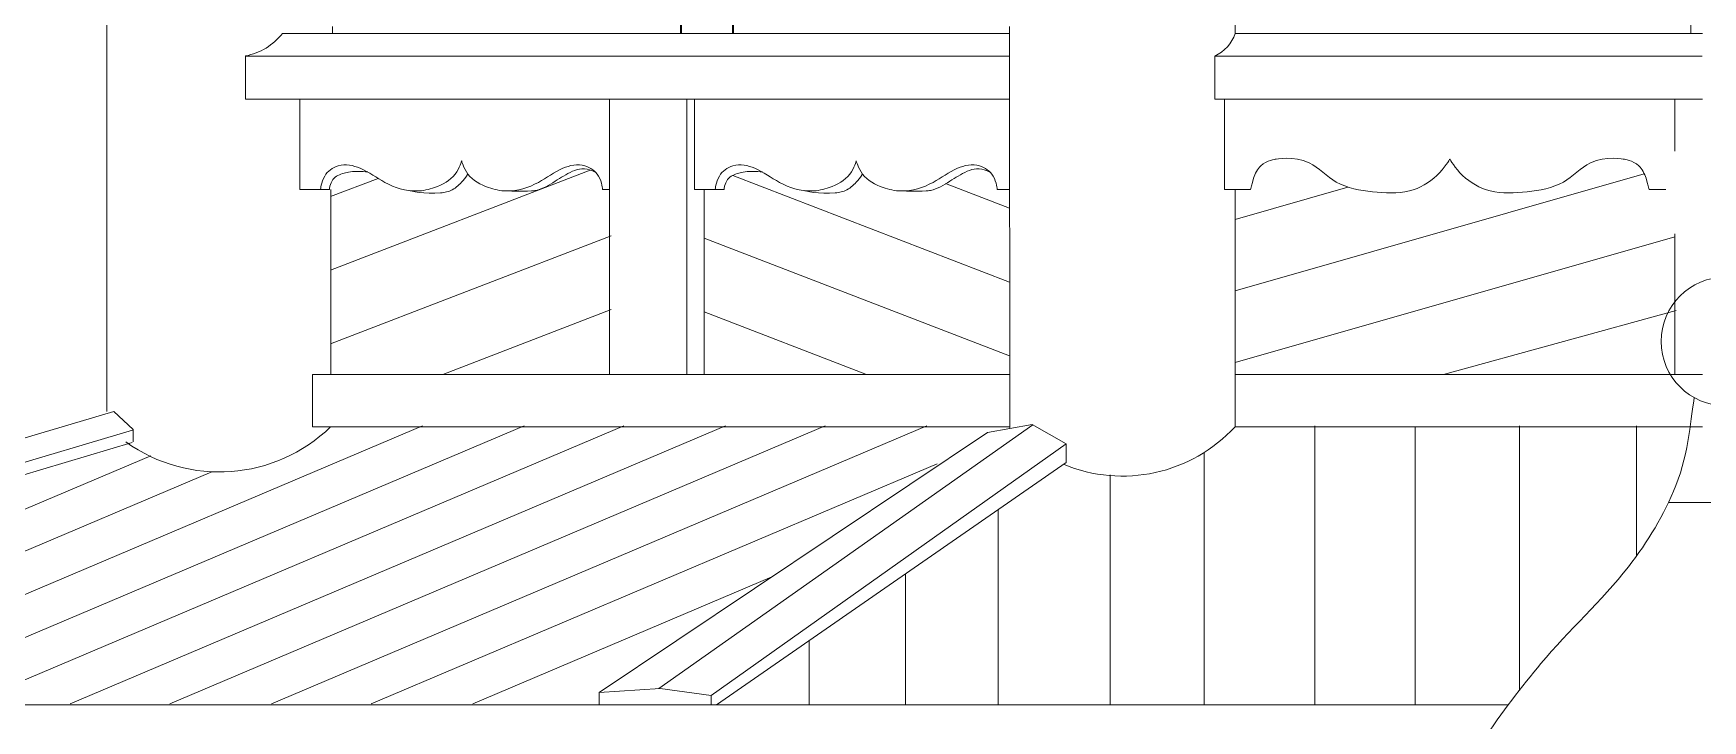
# Model space of a CAD drawing. Header units: millimetres. Extents: x 2399 to 111977, y 1313 to 59551.
# Drawn here: x 12957 to 15500, y 43652 to 44698 of the extents above; entities that cross this region are included whole.
import ezdxf

# ---------------------------------------------------------------- set-up
doc = ezdxf.new("R2010")
doc.units = ezdxf.units.MM
doc.layers.add('detail1', color=7, linetype='Continuous', lineweight=35)
doc.layers.add('main line', color=7, linetype='Continuous', lineweight=13)

msp = doc.modelspace()

# ---------------------------------------------------------------- linework, layer by layer
at = {"layer": 'detail1', "color": 7, "linetype": 'Continuous', "lineweight": 35}
for p, q in [((13943.6563, 46119.5093), (13943.6563, 44698.128)), ((14022.5293, 46098.5704), (14022.5293, 44698.128))]:
    msp.add_line(p, q, dxfattribs=at)
at = {"layer": 'main line', "color": 7, "linetype": 'Continuous', "lineweight": 13}
for p, q in [((13943.6563, 46119.5093), (13943.6563, 44698.128)), ((15481.8957, 46120.5498), (15481.8957, 44698.128)), ((14022.5293, 46098.5704), (14022.5293, 44698.128)), ((13069.0753, 44122.3986), (13069.0753, 44712.0312)), ((13336.7972, 44698.128), (14444.3306, 44698.128)), ((13412.9203, 44708.4628), (13412.9203, 44698.128)), ((14444.6861, 44096.4456), (14444.3306, 44708.4628)), ((14787.7636, 44698.128), (14787.7636, 44717.7255)), ((14787.7636, 44698.128), (15499.3883, 44698.128)), ((13280.2881, 44598.128), (13280.2881, 44663.8403)), ((14444.3306, 44663.54), (13280.2881, 44663.54)), ((14756.7876, 44598.128), (14756.7876, 44663.54)), ((14756.7876, 44663.54), (15499.1171, 44663.54)), ((13280.2881, 44598.128), (14444.3306, 44598.128)), ((13363.4644, 44598.128), (13363.4644, 44460.2853)), ((13363.4644, 44598.128), (13363.4644, 44460.2853)), ((13363.4644, 44598.128), (13363.4644, 44460.2853)), ((13835.1143, 44598.128), (13835.1143, 44178.6851)), ((13952.4736, 44598.128), (13952.4736, 44178.6851)), ((13964.5547, 44460.2853), (13964.5547, 44598.128)), ((14756.7876, 44598.128), (15499.3883, 44598.128)), ((14771.5421, 44598.128), (14771.5421, 44460.2853)), ((15457.2566, 44598.128), (15457.2566, 44518.6945)), ((13410.1415, 44337.4107), (13805.1942, 44489.5782)), ((13410.1415, 44449.7284), (13482.7127, 44476.9967)), ((14444.3306, 44319.4315), (14022.4962, 44481.9148)), ((14444.3306, 44431.7491), (14346.6342, 44469.3801)), ((14787.7636, 44305.8656), (15410.9398, 44484.1714)), ((13363.4644, 44460.2853), (13408.3362, 44460.2853)), ((13410.611, 44178.6851), (13410.611, 44460.2853)), ((13964.5547, 44460.2853), (14009.4265, 44460.2853)), ((13979.2246, 44460.2853), (13979.2246, 44178.6851)), ((14771.5421, 44460.2853), (14811.3001, 44460.2853)), ((14787.7636, 44414.8828), (14959.6069, 44464.0513)), ((14787.7636, 44099.0339), (14787.7636, 44460.2853)), ((15443.5001, 44460.2853), (15418.1512, 44460.2853)), ((15457.2566, 44392.8766), (15457.2566, 44178.6851)), ((13410.1415, 44225.093), (13837.474, 44389.6941)), ((14444.3306, 44207.1138), (13979.2246, 44386.2646)), ((14787.7636, 44196.8484), (15457.2566, 44388.4066)), ((13581.2543, 44178.6851), (13837.474, 44277.3765)), ((14226.5407, 44178.6851), (13979.2246, 44273.947)), ((15105.2964, 44178.6851), (15459.3049, 44276.2236)), ((14444.3306, 44178.6851), (13382.482, 44178.6851)), ((13382.482, 44099.0339), (13382.482, 44178.6851)), ((14787.7636, 44178.6851), (15499.3883, 44178.6851)), ((13080.0281, 44122.3986), (11570.1777, 43675.7242)), ((13080.0281, 44122.3986), (13109.164, 44094.8295)), ((13108.2887, 44093.9329), (11705.1707, 43675.7242)), ((13550.0423, 44100.4699), (12551.8507, 43677.1602)), ((13704.8477, 44100.4699), (12706.656, 43677.1602)), ((13856.7687, 44100.4699), (12858.577, 43677.1602)), ((14011.574, 44100.4699), (13013.3824, 43677.1602)), ((13109.3561, 44075.9077), (13109.164, 44094.8295)), ((14163.495, 44100.4699), (13165.3034, 43677.1602)), ((14318.3004, 44100.4699), (13320.1088, 43677.1602)), ((14444.6861, 44099.0339), (13382.482, 44099.0339)), ((14410.6285, 44090.4122), (13819.3789, 43694.1016)), ((13909.9573, 43700.4445), (14479.8526, 44101.8458)), ((14478.7436, 44102.4789), (14410.6285, 44090.4122)), ((14478.7436, 44102.4789), (14530.4165, 44072.9799)), ((14787.7636, 44099.0339), (15499.3883, 44099.0339)), ((14909.3514, 44100.4699), (14909.3514, 43675.7242)), ((15061.8533, 44099.0339), (15061.8533, 43675.7242)), ((15221.0562, 44100.4699), (15221.0562, 43698.0762)), ((15399.1615, 44100.4699), (15399.1615, 43902.1978)), ((11768.885, 43675.7242), (13107.8897, 44075.0143)), ((14530.4165, 44072.9799), (13989.5468, 43689.9389)), ((14530.4165, 44072.9799), (14530.4165, 44044.7497)), ((14740.4346, 44059.7104), (14740.4346, 43675.7242)), ((13136.0455, 44054.979), (12245.1243, 43677.1602)), ((14333.9141, 44042.6652), (13472.0298, 43677.1602)), ((13997.8927, 43675.7242), (14530.4165, 44044.7497)), ((13229.2573, 44030.4259), (12392.8476, 43675.7242)), ((14597.6466, 44025.995), (14597.6466, 43675.7242)), ((15447.8691, 43983.854), (15614.8656, 43983.854)), ((14426.9477, 43973.0485), (14426.9477, 43675.7242)), ((14082.204, 43870.2715), (13626.8351, 43677.1602)), ((14285.9417, 43875.3349), (14285.9417, 43675.7242)), ((14139.0833, 43773.5658), (14139.0833, 43675.7242)), ((13912.2275, 43700.6034), (13819.3789, 43694.1016)), ((13819.3789, 43694.1016), (13819.3789, 43675.7242)), ((13912.2275, 43700.6034), (13989.5468, 43689.9389)), ((13989.5468, 43689.9389), (13989.5468, 43675.7242)), ((11580.5637, 43675.7242), (15203.8866, 43675.7242))]:
    msp.add_line(p, q, dxfattribs=at)
msp.add_circle((15534.6991, 44229.0044), 97.9679, dxfattribs=at)
for centre, radius, start, end in [((13263.7149, 44754.8643), 92.5205, 280.319127, 322.1766489), ((14732.5928, 44716.3727), 58.1093, 294.60548, 341.7012136), ((13240.4615, 44273.6398), 243.4718, 234.3051105, 314.1802825), ((14616.0471, 44257.5648), 233.7062, 247.3887002, 317.2864032)]:
    msp.add_arc(centre, radius, start, end, dxfattribs=at)
for points, knots in [([(13609.5787, 44503.9645), (13609.5787, 44503.9645), (13606.632, 44492.8548), (13599.8815, 44483.9332), (13592.2089, 44473.793), (13580.617, 44467.6214), (13568.5781, 44463.3459), (13559.8129, 44460.233), (13550.6867, 44458.2901), (13541.3937, 44458.112), (13524.3068, 44457.7846), (13507.6411, 44463.0509), (13492.583, 44471.1908), (13479.9434, 44478.0234), (13468.5391, 44487.0472), (13455.3424, 44492.6917), (13444.655, 44497.2629), (13432.9001, 44499.5131), (13421.7716, 44496.3595), (13413.1644, 44493.9204), (13405.6727, 44488.4827), (13401.0611, 44480.8267), (13395.4813, 44471.5631), (13394.848, 44460.2853), (13394.848, 44460.2853)], [0, 0, 0, 0, 1, 1, 1, 2, 2, 2, 3, 3, 3, 4, 4, 4, 5, 5, 5, 6, 6, 6, 7, 7, 7, 8, 8, 8, 8]), ([(13609.5787, 44503.9645), (13609.5787, 44503.9645), (13612.5254, 44492.8548), (13619.276, 44483.9332), (13626.9486, 44473.793), (13638.5404, 44467.6214), (13650.5794, 44463.3459), (13659.3446, 44460.233), (13668.4708, 44458.2901), (13677.7637, 44458.112), (13694.8507, 44457.7846), (13711.5163, 44463.0509), (13726.5744, 44471.1908), (13739.2141, 44478.0234), (13750.6183, 44487.0472), (13763.8151, 44492.6917), (13774.5025, 44497.2629), (13786.2574, 44499.5131), (13797.3859, 44496.3595), (13805.9931, 44493.9204), (13813.4848, 44488.4827), (13818.0963, 44480.8267), (13823.6762, 44471.5631), (13824.3095, 44460.2853), (13824.3095, 44460.2853)], [0, 0, 0, 0, 1, 1, 1, 2, 2, 2, 3, 3, 3, 4, 4, 4, 5, 5, 5, 6, 6, 6, 7, 7, 7, 8, 8, 8, 8]), ([(13683.4173, 44458.2051), (13683.4173, 44458.2051), (13699.7462, 44457.181), (13716.0282, 44458.2051), (13718.2407, 44458.3442), (13720.4408, 44458.5932), (13722.6173, 44459.0072), (13733.3514, 44461.0492), (13742.8147, 44467.051), (13752.0949, 44472.879), (13760.6706, 44478.2646), (13769.1184, 44483.9201), (13778.3595, 44488.0429), (13783.001, 44490.1137), (13787.8589, 44491.7301), (13792.9255, 44491.9459), (13803.9281, 44492.4145), (13813.9726, 44486.3063), (13813.9726, 44486.3063)], [0, 0, 0, 0, 1, 1, 1, 2, 2, 2, 3, 3, 3, 4, 4, 4, 5, 5, 5, 6, 6, 6, 6]), ([(14210.669, 44503.9645), (14210.669, 44503.9645), (14207.7223, 44492.8548), (14200.9718, 44483.9332), (14193.2992, 44473.793), (14181.7073, 44467.6214), (14169.6684, 44463.3459), (14160.9031, 44460.233), (14151.7769, 44458.2901), (14142.484, 44458.112), (14125.397, 44457.7846), (14108.7314, 44463.0509), (14093.6733, 44471.1908), (14081.0336, 44478.0234), (14069.6294, 44487.0472), (14056.4326, 44492.6917), (14045.7453, 44497.2629), (14033.9903, 44499.5131), (14022.8619, 44496.3595), (14014.2547, 44493.9204), (14006.763, 44488.4827), (14002.1514, 44480.8267), (13996.5716, 44471.5631), (13995.9383, 44460.2853), (13995.9383, 44460.2853)], [0, 0, 0, 0, 1, 1, 1, 2, 2, 2, 3, 3, 3, 4, 4, 4, 5, 5, 5, 6, 6, 6, 7, 7, 7, 8, 8, 8, 8]), ([(14210.669, 44503.9645), (14210.669, 44503.9645), (14213.6157, 44492.8548), (14220.3662, 44483.9332), (14228.0388, 44473.793), (14239.6307, 44467.6214), (14251.6696, 44463.3459), (14260.4349, 44460.233), (14269.5611, 44458.2901), (14278.854, 44458.112), (14295.941, 44457.7846), (14312.6066, 44463.0509), (14327.6647, 44471.1908), (14340.3044, 44478.0234), (14351.7086, 44487.0472), (14364.9054, 44492.6917), (14375.5927, 44497.2629), (14387.3477, 44499.5131), (14398.4761, 44496.3595), (14407.0833, 44493.9204), (14414.575, 44488.4827), (14419.1866, 44480.8267), (14424.7664, 44471.5631), (14425.3997, 44460.2853), (14425.3997, 44460.2853)], [0, 0, 0, 0, 1, 1, 1, 2, 2, 2, 3, 3, 3, 4, 4, 4, 5, 5, 5, 6, 6, 6, 7, 7, 7, 8, 8, 8, 8]), ([(14284.5075, 44458.2051), (14284.5075, 44458.2051), (14300.8364, 44457.181), (14317.1185, 44458.2051), (14319.331, 44458.3442), (14321.5311, 44458.5932), (14323.7076, 44459.0072), (14334.4416, 44461.0492), (14343.905, 44467.051), (14353.1851, 44472.879), (14361.7609, 44478.2646), (14370.2087, 44483.9201), (14379.4498, 44488.0429), (14384.0913, 44490.1137), (14388.9492, 44491.7301), (14394.0158, 44491.9459), (14405.0184, 44492.4145), (14415.0629, 44486.3063), (14415.0629, 44486.3063)], [0, 0, 0, 0, 1, 1, 1, 2, 2, 2, 3, 3, 3, 4, 4, 4, 5, 5, 5, 6, 6, 6, 6]), ([(14811.3001, 44460.2853), (14811.3001, 44460.2853), (14813.0097, 44469.0736), (14815.9138, 44477.5039), (14818.3367, 44484.5373), (14821.4671, 44491.4688), (14826.896, 44496.5256), (14835.988, 44504.9946), (14849.2533, 44506.4417), (14849.2533, 44506.4417)], [0, 0, 0, 0, 1, 1, 1, 2, 2, 2, 3, 3, 3, 3]), ([(15114.7256, 44506.4417), (15114.7256, 44506.4417), (15106.5321, 44492.7259), (15095.1629, 44481.8124), (15083.4329, 44470.5526), (15068.9721, 44462.4243), (15053.2146, 44458.3414), (15034.8689, 44453.5878), (15015.8081, 44454.8797), (14996.9108, 44456.9892), (14977.7182, 44459.1317), (14958.4692, 44462.2346), (14941.791, 44471.7585), (14927.1124, 44480.1405), (14915.7899, 44493.7087), (14900.5116, 44500.8882), (14876.7895, 44512.0356), (14849.2533, 44506.4417), (14849.2533, 44506.4417)], [0, 0, 0, 0, 1, 1, 1, 2, 2, 2, 3, 3, 3, 4, 4, 4, 5, 5, 5, 6, 6, 6, 6]), ([(15114.7256, 44506.4417), (15114.7256, 44506.4417), (15122.9191, 44492.7259), (15134.2884, 44481.8124), (15146.0184, 44470.5526), (15160.4792, 44462.4243), (15176.2367, 44458.3414), (15194.5824, 44453.5878), (15213.6432, 44454.8797), (15232.5405, 44456.9892), (15251.7331, 44459.1317), (15270.9821, 44462.2346), (15287.6603, 44471.7585), (15302.3389, 44480.1405), (15313.6613, 44493.7087), (15328.9396, 44500.8882), (15352.6618, 44512.0356), (15380.198, 44506.4417), (15380.198, 44506.4417)], [0, 0, 0, 0, 1, 1, 1, 2, 2, 2, 3, 3, 3, 4, 4, 4, 5, 5, 5, 6, 6, 6, 6]), ([(15418.1512, 44460.2853), (15418.1512, 44460.2853), (15416.4416, 44469.0736), (15413.5374, 44477.5039), (15411.1146, 44484.5373), (15407.9842, 44491.4688), (15402.5552, 44496.5256), (15393.4633, 44504.9946), (15380.198, 44506.4417), (15380.198, 44506.4417)], [0, 0, 0, 0, 1, 1, 1, 2, 2, 2, 3, 3, 3, 3]), ([(13408.3362, 44460.2853), (13408.3362, 44460.2853), (13408.6487, 44469.1268), (13413.6928, 44475.6155), (13417.7789, 44480.872), (13424.0997, 44483.6676), (13430.5936, 44485.3732), (13448.142, 44489.9822), (13466.5956, 44487.0454), (13466.5956, 44487.0454)], [0, 0, 0, 0, 1, 1, 1, 2, 2, 2, 3, 3, 3, 3]), ([(13619.276, 44483.9332), (13619.276, 44483.9332), (13615.6477, 44478.5336), (13611.4434, 44473.5904), (13606.8565, 44468.1974), (13601.7345, 44463.133), (13595.4547, 44459.878), (13589.8854, 44456.9912), (13583.7222, 44455.6366), (13577.4561, 44455.0553), (13553.7559, 44452.8563), (13530.1713, 44458.6814), (13530.1713, 44458.6814)], [0, 0, 0, 0, 1, 1, 1, 2, 2, 2, 3, 3, 3, 4, 4, 4, 4]), ([(14009.4265, 44460.2853), (14009.4265, 44460.2853), (14009.739, 44469.1268), (14014.783, 44475.6155), (14018.8692, 44480.872), (14025.1899, 44483.6676), (14031.6838, 44485.3732), (14049.2323, 44489.9822), (14067.6859, 44487.0454), (14067.6859, 44487.0454)], [0, 0, 0, 0, 1, 1, 1, 2, 2, 2, 3, 3, 3, 3]), ([(14220.3662, 44483.9332), (14220.3662, 44483.9332), (14216.7379, 44478.5336), (14212.5337, 44473.5904), (14207.9468, 44468.1974), (14202.8247, 44463.133), (14196.5449, 44459.878), (14190.9756, 44456.9912), (14184.8124, 44455.6366), (14178.5464, 44455.0553), (14154.8462, 44452.8563), (14131.2616, 44458.6814), (14131.2616, 44458.6814)], [0, 0, 0, 0, 1, 1, 1, 2, 2, 2, 3, 3, 3, 4, 4, 4, 4]), ([(15314.3786, 43000.0721), (15314.3786, 43000.0721), (15245.6874, 43029.0496), (15210.115, 43064.5049), (15181.5824, 43092.9434), (15151.6116, 43132.8472), (15132.3406, 43168.204), (15104.631, 43219.0433), (15088.0882, 43281.6672), (15082.5751, 43339.5083), (15076.9474, 43398.5508), (15089.9806, 43433.3899), (15104.3973, 43490.8999), (15126.1838, 43577.8092), (15196.373, 43669.2863), (15253.6071, 43738.329), (15295.8766, 43789.3197), (15345.882, 43833.5425), (15386.7114, 43885.6889), (15416.3194, 43923.5035), (15441.1017, 43964.8822), (15459.1015, 44009.4311), (15479.513, 44059.9488), (15481.9248, 44117.8801), (15487.1448, 44143.3522)], [0, 0, 0, 0, 1, 1, 1, 2, 2, 2, 3, 3, 3, 4, 4, 4, 5, 5, 5, 6, 6, 6, 7, 7, 7, 8, 8, 8, 8])]:
    msp.add_open_spline(points, degree=3, knots=knots, dxfattribs=at)
for points in [[(13824.3095, 44460.2853), (13824.3095, 44460.2853), (13829.9802, 44460.2853), (13835.1143, 44460.2853)], [(14425.3997, 44460.2853), (14425.3997, 44460.2853), (14444.3306, 44460.2853), (14444.3306, 44460.2853)]]:
    msp.add_open_spline(points, degree=3, dxfattribs=at)

doc.saveas('drawing.dxf')
